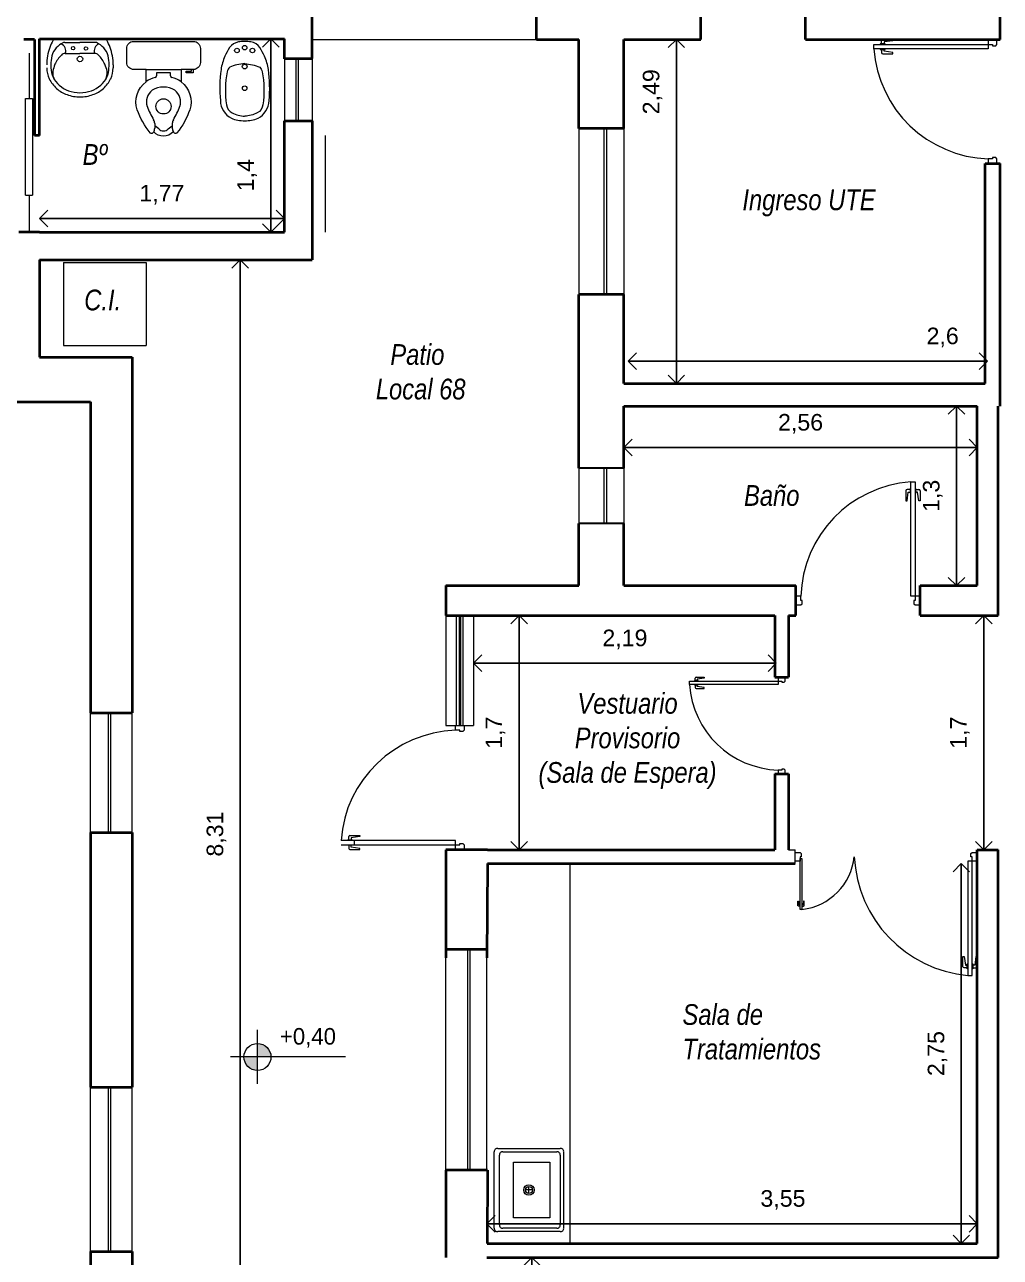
# Model space of a CAD drawing. Header units: millimetres. Extents: x -196 to -130, y 74 to 971.
# Drawn here: x -181.08 to -174.02, y 953.51 to 962.43 of the extents above; entities that cross this region are included whole.
import ezdxf

# ---------------------------------------------------------------- set-up
doc = ezdxf.new("R2010")
doc.units = ezdxf.units.MM
doc.layers.get('Defpoints').update_dxf_attribs({"lineweight": 0})
for name, color, linetype, lineweight in [('0.1', 1, 'Continuous', 30), ('09', 8, 'Continuous', 0), ('Abertura Durlok', 25, 'Continuous', 5), ('Aberturas', 43, 'Continuous', 9), ('Cotas', 47, 'Continuous', 5), ('Muebles', 153, 'Continuous', 9), ('Muro Corte', 1, 'Continuous', 40), ('Muro Durlok', 235, 'Continuous', 20), ('Muro Vista', 3, 'Continuous', 20), ('rotulos', 13, 'Continuous', 5), ('Textos', 2, 'Continuous', 5)]:
    doc.layers.add(name, color=color, linetype=linetype, lineweight=lineweight)
doc.styles.add('FEDE', font='ARIAL.TTF')
doc.dimstyles.new('FEDE', dxfattribs={"dimtxt": 0.12, "dimasz": 0.12, "dimexe": 0.2, "dimexo": 0.2, "dimgap": 0.1, "dimtad": 1, "dimtxsty": 'FEDE', "dimblk": 'OPEN90', "dimcen": 0.12, "dimse1": 1, "dimse2": 1, "dimaunit": 1, "dimazin": 0, "dimtfac": 1, "dimtmove": 0, "dimatfit": 3, "dimldrblk": 'OPEN90', "dimfxl": 0, "dimarcsym": 0})

# ---------------------------------------------------------------- blocks, each defined once
blk = doc.blocks.new('_Open90')
at = {"layer": 'rotulos', "color": 0, "lineweight": -2}
for p, q in [((0, 0), (-1, 0)), ((-0.5, 0.5), (0, 0)), ((0, 0), (-0.5, -0.5))]:
    blk.add_line(p, q, dxfattribs=at)
blk = doc.blocks.new('*D12')
at = {"layer": 'Cotas', "color": 0, "lineweight": -2}
blk.add_line((-176.3641, 962.2061), (-176.3641, 959.9538), dxfattribs=at)
at = {"layer": 'Defpoints', "color": 0}
for p in [(-176.7467, 962.3261), (-176.7467, 959.8338), (-176.3641, 959.8338)]:
    blk.add_point(p, dxfattribs=at)
at = {"layer": 'Cotas', "color": 0, "lineweight": -2, "xscale": 0.12, "yscale": 0.12, "zscale": 0.12}
for p, rotation in [((-176.3641, 962.3261), 90), ((-176.3641, 959.8338), 270)]:
    blk.add_blockref('_Open90', p, dxfattribs=dict(at, rotation=rotation))
at = {"layer": 'Cotas', "color": 0, "insert": (-176.5362, 961.9465), "char_height": 0.12, "attachment_point": 5, "rotation": 90, "style": 'FEDE'}
blk.add_mtext('2,49', dxfattribs=at)
blk = doc.blocks.new('*D13')
at = {"layer": 'Cotas', "color": 0, "lineweight": -2}
blk.add_line((-176.5919, 959.9958), (-174.2312, 959.9958), dxfattribs=at)
at = {"layer": 'Defpoints', "color": 0}
for p in [(-176.7119, 960.4438), (-174.1112, 960.4438), (-174.1112, 959.9958)]:
    blk.add_point(p, dxfattribs=at)
at = {"layer": 'Cotas', "color": 0, "lineweight": -2, "xscale": 0.12, "yscale": 0.12, "zscale": 0.12, "rotation": 180}
blk.add_blockref('_Open90', (-176.7119, 959.9958), dxfattribs=at)
at = {"layer": 'Cotas', "color": 0, "lineweight": -2, "xscale": 0.12, "yscale": 0.12, "zscale": 0.12}
blk.add_blockref('_Open90', (-174.1112, 959.9958), dxfattribs=at)
at = {"layer": 'Cotas', "color": 0, "insert": (-174.4359, 960.1679), "char_height": 0.12, "attachment_point": 5, "style": 'FEDE'}
blk.add_mtext('2,6', dxfattribs=at)
blk = doc.blocks.new('*D15')
at = {"layer": 'Cotas', "color": 0, "lineweight": -2}
blk.add_line((-174.1384, 956.5785), (-174.1384, 958.0342), dxfattribs=at)
at = {"layer": 'Defpoints', "color": 0}
for p in [(-174.1384, 958.1542), (-174.0183, 958.1542), (-174.0183, 956.4585)]:
    blk.add_point(p, dxfattribs=at)
at = {"layer": 'Cotas', "color": 0, "lineweight": -2, "xscale": 0.12, "yscale": 0.12, "zscale": 0.12}
for p, rotation in [((-174.1384, 958.1542), 90), ((-174.1384, 956.4585), 270)]:
    blk.add_blockref('_Open90', p, dxfattribs=dict(at, rotation=rotation))
at = {"layer": 'Cotas', "color": 0, "insert": (-174.3105, 957.3063), "char_height": 0.12, "attachment_point": 5, "rotation": 90, "style": 'FEDE'}
blk.add_mtext('1,7', dxfattribs=at)
blk = doc.blocks.new('*D16')
at = {"layer": 'Cotas', "color": 0, "lineweight": -2}
blk.add_line((-177.7123, 957.8094), (-175.7604, 957.8094), dxfattribs=at)
at = {"layer": 'Defpoints', "color": 0}
for p in [(-177.8323, 958.7139), (-175.6404, 958.1441), (-175.6404, 957.8094)]:
    blk.add_point(p, dxfattribs=at)
at = {"layer": 'Cotas', "color": 0, "lineweight": -2, "xscale": 0.12, "yscale": 0.12, "zscale": 0.12, "rotation": 180}
blk.add_blockref('_Open90', (-177.8323, 957.8094), dxfattribs=at)
at = {"layer": 'Cotas', "color": 0, "lineweight": -2, "xscale": 0.12, "yscale": 0.12, "zscale": 0.12}
blk.add_blockref('_Open90', (-175.6404, 957.8094), dxfattribs=at)
at = {"layer": 'Cotas', "color": 0, "insert": (-176.7363, 957.9815), "char_height": 0.12, "attachment_point": 5, "style": 'FEDE'}
blk.add_mtext('2,19', dxfattribs=at)
blk = doc.blocks.new('*D17')
at = {"layer": 'Cotas', "color": 0, "lineweight": -2}
blk.add_line((-174.3052, 953.7509), (-177.6152, 953.7509), dxfattribs=at)
at = {"layer": 'Defpoints', "color": 0}
for p in [(-177.7352, 955.7943), (-177.7352, 953.7509), (-174.1852, 953.7061)]:
    blk.add_point(p, dxfattribs=at)
at = {"layer": 'Cotas', "color": 0, "lineweight": -2, "xscale": 0.12, "yscale": 0.12, "zscale": 0.12, "rotation": 180}
blk.add_blockref('_Open90', (-177.7352, 953.7509), dxfattribs=at)
at = {"layer": 'Cotas', "color": 0, "lineweight": -2, "xscale": 0.12, "yscale": 0.12, "zscale": 0.12}
blk.add_blockref('_Open90', (-174.1852, 953.7509), dxfattribs=at)
at = {"layer": 'Cotas', "color": 0, "insert": (-175.5923, 953.9231), "char_height": 0.12, "attachment_point": 5, "style": 'FEDE'}
blk.add_mtext('3,55', dxfattribs=at)
blk = doc.blocks.new('*D19')
at = {"layer": 'Cotas', "color": 0, "lineweight": -2}
blk.add_line((-176.23, 962.7909), (-175.5489, 962.7909), dxfattribs=at)
at = {"layer": 'Defpoints', "color": 0}
for p in [(-175.4289, 962.7909), (-176.35, 962.6511), (-175.4289, 961.4382)]:
    blk.add_point(p, dxfattribs=at)
at = {"layer": 'Cotas', "color": 0, "lineweight": -2, "xscale": 0.12, "yscale": 0.12, "zscale": 0.12, "rotation": 180}
blk.add_blockref('_Open90', (-176.35, 962.7909), dxfattribs=at)
at = {"layer": 'Cotas', "color": 0, "lineweight": -2, "xscale": 0.12, "yscale": 0.12, "zscale": 0.12}
blk.add_blockref('_Open90', (-175.4289, 962.7909), dxfattribs=at)
at = {"layer": 'Cotas', "color": 0, "insert": (-175.8895, 962.963), "char_height": 0.12, "attachment_point": 5, "style": 'FEDE'}
blk.add_mtext('0,92', dxfattribs=at)
blk = doc.blocks.new('*D20')
at = {"layer": 'Cotas', "color": 0, "lineweight": -2}
blk.add_line((-177.4094, 952.1277), (-177.4094, 953.3877), dxfattribs=at)
at = {"layer": 'Defpoints', "color": 0}
for p in [(-177.4094, 953.5077), (-177.4094, 953.5077), (-177.4094, 952.0077)]:
    blk.add_point(p, dxfattribs=at)
at = {"layer": 'Cotas', "color": 0, "lineweight": -2, "xscale": 0.12, "yscale": 0.12, "zscale": 0.12}
for p, rotation in [((-177.4094, 953.5077), 90), ((-177.4094, 952.0077), 270)]:
    blk.add_blockref('_Open90', p, dxfattribs=dict(at, rotation=rotation))
at = {"layer": 'Cotas', "color": 0, "insert": (-177.5815, 952.7577), "char_height": 0.12, "attachment_point": 5, "rotation": 90, "style": 'FEDE'}
blk.add_mtext('1,5', dxfattribs=at)
blk = doc.blocks.new('*D21')
at = {"layer": 'Cotas', "color": 0, "lineweight": -2}
blk.add_line((-174.301, 953.7277), (-174.301, 956.2385), dxfattribs=at)
at = {"layer": 'Defpoints', "color": 0}
for p in [(-174.301, 956.3585), (-174.141, 956.3585), (-174.1872, 953.6077)]:
    blk.add_point(p, dxfattribs=at)
at = {"layer": 'Cotas', "color": 0, "lineweight": -2, "xscale": 0.12, "yscale": 0.12, "zscale": 0.12}
for p, rotation in [((-174.301, 956.3585), 90), ((-174.301, 953.6077), 270)]:
    blk.add_blockref('_Open90', p, dxfattribs=dict(at, rotation=rotation))
at = {"layer": 'Cotas', "color": 0, "insert": (-174.4731, 954.9831), "char_height": 0.12, "attachment_point": 5, "rotation": 90, "style": 'FEDE'}
blk.add_mtext('2,75', dxfattribs=at)
blk = doc.blocks.new('*D47')
at = {"layer": 'Cotas', "color": 0, "lineweight": -2}
blk.add_line((-179.6373, 74.373), (-180.1852, 74.373), dxfattribs=at)
at = {"layer": 'Defpoints', "color": 0}
for p in [(-179.5173, 954.2029), (-180.3052, 74.373), (-180.3052, 74.373)]:
    blk.add_point(p, dxfattribs=at)
at = {"layer": 'Cotas', "color": 0, "lineweight": -2, "xscale": 0.12, "yscale": 0.12, "zscale": 0.12, "rotation": 180}
blk.add_blockref('_Open90', (-180.3052, 74.373), dxfattribs=at)
at = {"layer": 'Cotas', "color": 0, "lineweight": -2, "xscale": 0.12, "yscale": 0.12, "zscale": 0.12}
blk.add_blockref('_Open90', (-179.5173, 74.373), dxfattribs=at)
at = {"layer": 'Cotas', "color": 0, "insert": (-179.9112, 74.5451), "char_height": 0.12, "attachment_point": 5, "style": 'FEDE'}
blk.add_mtext('0,79', dxfattribs=at)
blk = doc.blocks.new('*D48')
at = {"layer": 'Cotas', "color": 0, "lineweight": -2}
blk.add_line((-179.5217, 960.6093), (-179.5217, 952.5352), dxfattribs=at)
at = {"layer": 'Defpoints', "color": 0}
for p in [(-179.5217, 960.7293), (-179.5217, 952.4152), (-179.5217, 952.4152)]:
    blk.add_point(p, dxfattribs=at)
at = {"layer": 'Cotas', "color": 0, "lineweight": -2, "xscale": 0.12, "yscale": 0.12, "zscale": 0.12}
for p, rotation in [((-179.5217, 960.7293), 90), ((-179.5217, 952.4152), 270)]:
    blk.add_blockref('_Open90', p, dxfattribs=dict(at, rotation=rotation))
at = {"layer": 'Cotas', "color": 0, "insert": (-179.6938, 956.5722), "char_height": 0.12, "attachment_point": 5, "rotation": 90, "style": 'FEDE'}
blk.add_mtext('8,31', dxfattribs=at)
blk = doc.blocks.new('*D32')
at = {"layer": 'Cotas', "color": 0, "lineweight": -2}
blk.add_line((-180.8557, 961.0291), (-179.3218, 961.0291), dxfattribs=at)
at = {"layer": 'Defpoints', "color": 0}
for p in [(-179.2018, 961.0291), (-180.9757, 960.8893), (-179.2018, 959.6764)]:
    blk.add_point(p, dxfattribs=at)
at = {"layer": 'Cotas', "color": 0, "lineweight": -2, "xscale": 0.12, "yscale": 0.12, "zscale": 0.12, "rotation": 180}
blk.add_blockref('_Open90', (-180.9757, 961.0291), dxfattribs=at)
at = {"layer": 'Cotas', "color": 0, "lineweight": -2, "xscale": 0.12, "yscale": 0.12, "zscale": 0.12}
blk.add_blockref('_Open90', (-179.2018, 961.0291), dxfattribs=at)
at = {"layer": 'Cotas', "color": 0, "insert": (-180.0888, 961.2012), "char_height": 0.12, "attachment_point": 5, "style": 'FEDE'}
blk.add_mtext('1,77', dxfattribs=at)
blk = doc.blocks.new('*D50')
at = {"layer": 'Cotas', "color": 0, "lineweight": -2}
blk.add_line((-179.2994, 962.2093), (-179.2994, 961.0493), dxfattribs=at)
at = {"layer": 'Defpoints', "color": 0}
for p in [(-179.2018, 962.3293), (-179.2994, 960.9293), (-179.2018, 960.9293)]:
    blk.add_point(p, dxfattribs=at)
at = {"layer": 'Cotas', "color": 0, "lineweight": -2, "xscale": 0.12, "yscale": 0.12, "zscale": 0.12}
for p, rotation in [((-179.2994, 962.3293), 90), ((-179.2994, 960.9293), 270)]:
    blk.add_blockref('_Open90', p, dxfattribs=dict(at, rotation=rotation))
at = {"layer": 'Cotas', "color": 0, "insert": (-179.4715, 961.3423), "char_height": 0.12, "attachment_point": 5, "rotation": 90, "style": 'FEDE'}
blk.add_mtext('1,4', dxfattribs=at)
blk = doc.blocks.new('*D52')
at = {"layer": 'Cotas', "color": 0, "lineweight": -2}
blk.add_line((-174.3356, 958.4909), (-174.3356, 959.5512), dxfattribs=at)
at = {"layer": 'Defpoints', "color": 0}
for p in [(-174.3356, 959.6712), (-174.3356, 959.6712), (-174.3356, 958.3709)]:
    blk.add_point(p, dxfattribs=at)
at = {"layer": 'Cotas', "color": 0, "lineweight": -2, "xscale": 0.12, "yscale": 0.12, "zscale": 0.12}
for p, rotation in [((-174.3356, 959.6712), 90), ((-174.3356, 958.3709), 270)]:
    blk.add_blockref('_Open90', p, dxfattribs=dict(at, rotation=rotation))
at = {"layer": 'Cotas', "color": 0, "insert": (-174.5077, 959.0211), "char_height": 0.12, "attachment_point": 5, "rotation": 90, "style": 'FEDE'}
blk.add_mtext('1,3', dxfattribs=at)
blk = doc.blocks.new('*D53')
at = {"layer": 'Cotas', "color": 0, "lineweight": -2}
blk.add_line((-176.6242, 959.3705), (-174.3052, 959.3705), dxfattribs=at)
at = {"layer": 'Defpoints', "color": 0}
for p in [(-176.7442, 959.3705), (-174.1852, 959.3705), (-174.1852, 959.3705)]:
    blk.add_point(p, dxfattribs=at)
at = {"layer": 'Cotas', "color": 0, "lineweight": -2, "xscale": 0.12, "yscale": 0.12, "zscale": 0.12, "rotation": 180}
blk.add_blockref('_Open90', (-176.7442, 959.3705), dxfattribs=at)
at = {"layer": 'Cotas', "color": 0, "lineweight": -2, "xscale": 0.12, "yscale": 0.12, "zscale": 0.12}
blk.add_blockref('_Open90', (-174.1852, 959.3705), dxfattribs=at)
at = {"layer": 'Cotas', "color": 0, "insert": (-175.4647, 959.5426), "char_height": 0.12, "attachment_point": 5, "style": 'FEDE'}
blk.add_mtext('2,56', dxfattribs=at)
blk = doc.blocks.new('*D54')
at = {"layer": 'Cotas', "color": 0, "lineweight": -2}
blk.add_line((-177.5023, 956.5785), (-177.5023, 958.0342), dxfattribs=at)
at = {"layer": 'Defpoints', "color": 0}
for p in [(-177.5023, 958.1542), (-177.5023, 958.1542), (-177.5023, 956.4585)]:
    blk.add_point(p, dxfattribs=at)
at = {"layer": 'Cotas', "color": 0, "lineweight": -2, "xscale": 0.12, "yscale": 0.12, "zscale": 0.12}
for p, rotation in [((-177.5023, 958.1542), 90), ((-177.5023, 956.4585), 270)]:
    blk.add_blockref('_Open90', p, dxfattribs=dict(at, rotation=rotation))
at = {"layer": 'Cotas', "color": 0, "insert": (-177.6745, 957.3063), "char_height": 0.12, "attachment_point": 5, "rotation": 90, "style": 'FEDE'}
blk.add_mtext('1,7', dxfattribs=at)

msp = doc.modelspace()

# ---------------------------------------------------------------- hatches: boundary and pattern name
at = {"layer": 'Cotas'}
h = msp.add_hatch(color=256, dxfattribs=at)
h.paths.add_polyline_path([(-179.299, 954.9587, 0.414214), (-179.3969, 955.0566), (-179.3969, 954.9587)])
h.paths.add_polyline_path([(-179.4947, 954.9587, 0.414214), (-179.3969, 954.8609), (-179.3969, 954.9587)])

# ---------------------------------------------------------------- linework, layer by layer
at = {"layer": '0.1'}
for p, q in [((-176.7442, 959.2211), (-177.0693, 959.2211)), ((-176.7442, 958.8211), (-177.0693, 958.8211))]:
    msp.add_line(p, q, dxfattribs=at)
at = {"layer": '09'}
msp.add_line((-178.904, 960.9293), (-178.904, 961.6295), dxfattribs=at)
at = {"layer": 'Abertura Durlok'}
for p, q in [((-176.27, 957.6552), (-176.27, 957.6797)), ((-176.27, 957.6797), (-175.626, 957.6797)), ((-175.626, 957.6552), (-176.27, 957.6552)), ((-176.2058, 957.6832), (-176.2338, 957.6832)), ((-176.2338, 957.6832), (-176.2338, 957.6797)), ((-176.2338, 957.6552), (-176.2338, 957.6517)), ((-176.2338, 957.6517), (-176.2058, 957.6517)), ((-176.2268, 957.6832), (-176.2268, 957.7007)), ((-176.2268, 957.6517), (-176.2268, 957.6342)), ((-176.2198, 957.7077), (-176.1638, 957.7077)), ((-176.2198, 957.6272), (-176.1638, 957.6272)), ((-176.1638, 957.7007), (-176.2128, 957.6937)), ((-176.2128, 957.6937), (-176.2128, 957.6832)), ((-176.2128, 957.6412), (-176.2128, 957.6517)), ((-176.1638, 957.6342), (-176.2128, 957.6412)), ((-176.2058, 957.6797), (-176.2058, 957.6832)), ((-176.2058, 957.6517), (-176.2058, 957.6552)), ((-176.1638, 957.7077), (-176.1638, 957.7007)), ((-176.1638, 957.6272), (-176.1638, 957.6342)), ((-175.626, 957.7085), (-175.626, 957.6797)), ((-175.577, 957.7085), (-175.626, 957.7085)), ((-175.626, 957.6797), (-175.626, 957.6552)), ((-175.626, 957.6797), (-175.6015, 957.6797)), ((-175.6015, 957.6797), (-175.6015, 957.6727)), ((-175.6015, 957.6727), (-175.584, 957.6727)), ((-175.584, 957.6727), (-175.577, 957.6797)), ((-175.577, 957.6797), (-175.577, 957.7085)), ((-175.6015, 957.0357), (-175.626, 957.0357)), ((-175.626, 957.0357), (-175.626, 957.0085)), ((-175.626, 957.0085), (-175.577, 957.0085)), ((-175.584, 957.0427), (-175.6015, 957.0427)), ((-175.6015, 957.0427), (-175.6015, 957.0357)), ((-175.577, 957.0357), (-175.584, 957.0427)), ((-175.577, 957.0085), (-175.577, 957.0357))]:
    msp.add_line(p, q, dxfattribs=at)
for centre, radius, start, end in [((-175.6047, 957.7024), 0.667, 184.05085, 268.1688), ((-176.2198, 957.7007), 0.007, 90, 180), ((-176.2198, 957.6342), 0.007, 180, 270)]:
    msp.add_arc(centre, radius, start, end, dxfattribs=at)
at = {"layer": 'Aberturas'}
for p, q in [((-174.9339, 962.2576), (-174.9339, 962.2891)), ((-174.9339, 962.2891), (-174.1059, 962.2891)), ((-174.8513, 962.2936), (-174.8873, 962.2936)), ((-174.8873, 962.2936), (-174.8873, 962.2891)), ((-174.8783, 962.2936), (-174.8783, 962.3161)), ((-174.8693, 962.3251), (-174.7973, 962.3251)), ((-174.7973, 962.3161), (-174.8603, 962.3071)), ((-174.8603, 962.3071), (-174.8603, 962.2936)), ((-174.8513, 962.2891), (-174.8513, 962.2936)), ((-174.7973, 962.3251), (-174.7973, 962.3161)), ((-174.1059, 962.3261), (-174.1059, 962.2891)), ((-174.0429, 962.3261), (-174.1059, 962.3261)), ((-174.1059, 962.2891), (-174.1059, 962.2576)), ((-174.1059, 962.2891), (-174.0744, 962.2891)), ((-174.0744, 962.2891), (-174.0744, 962.2801)), ((-174.0744, 962.2801), (-174.0519, 962.2801)), ((-174.0519, 962.2801), (-174.0429, 962.2891)), ((-174.0429, 962.2891), (-174.0429, 962.3261)), ((-181.0507, 962.2261), (-181.0507, 961.8972)), ((-179.1194, 962.1867), (-179.1194, 961.7367)), ((-179.1018, 962.1867), (-179.1018, 961.7367)), ((-174.1059, 962.2576), (-174.9339, 962.2576)), ((-174.8873, 962.2576), (-174.8873, 962.2531)), ((-174.8873, 962.2531), (-174.8513, 962.2531)), ((-174.8783, 962.2531), (-174.8783, 962.2306)), ((-174.8693, 962.2216), (-174.7973, 962.2216)), ((-174.8603, 962.2396), (-174.8603, 962.2531)), ((-174.7973, 962.2306), (-174.8603, 962.2396)), ((-174.8513, 962.2531), (-174.8513, 962.2576)), ((-174.7973, 962.2216), (-174.7973, 962.2306)), ((-181.0757, 961.8972), (-181.0257, 961.8972)), ((-181.0757, 961.1972), (-181.0757, 961.8972)), ((-181.0257, 961.8972), (-181.0257, 961.1972)), ((-176.8884, 961.6799), (-176.8884, 960.4799)), ((-176.8708, 961.6799), (-176.8708, 960.4799)), ((-174.0519, 961.4701), (-174.0744, 961.4701)), ((-174.0744, 961.4701), (-174.0744, 961.4611)), ((-174.0429, 961.4611), (-174.0519, 961.4701)), ((-174.0744, 961.4611), (-174.1059, 961.4611)), ((-174.1059, 961.4611), (-174.1059, 961.4261)), ((-174.1059, 961.4261), (-174.0429, 961.4261)), ((-174.0429, 961.4261), (-174.0429, 961.4611)), ((-181.0757, 961.1972), (-181.0257, 961.1972)), ((-181.0507, 961.1972), (-181.0507, 960.9293)), ((-176.8884, 959.2211), (-176.8884, 958.8211)), ((-176.8708, 959.2211), (-176.8708, 958.8211)), ((-174.7025, 959.0574), (-174.7025, 958.9854)), ((-174.671, 959.0664), (-174.6935, 959.0664)), ((-174.6665, 959.0754), (-174.671, 959.0754)), ((-174.671, 959.0754), (-174.671, 959.0394)), ((-174.6665, 959.122), (-174.635, 959.122)), ((-174.6665, 958.294), (-174.6665, 959.122)), ((-174.635, 959.122), (-174.635, 958.294)), ((-174.6305, 959.0754), (-174.635, 959.0754)), ((-174.6305, 959.0394), (-174.6305, 959.0754)), ((-174.6305, 959.0664), (-174.608, 959.0664)), ((-174.599, 959.0574), (-174.599, 958.9854)), ((-174.7025, 958.9854), (-174.6935, 958.9854)), ((-174.6935, 958.9854), (-174.6845, 959.0484)), ((-174.6845, 959.0484), (-174.671, 959.0484)), ((-174.671, 959.0394), (-174.6665, 959.0394)), ((-174.635, 959.0394), (-174.6305, 959.0394)), ((-174.617, 959.0484), (-174.6305, 959.0484)), ((-174.608, 958.9854), (-174.617, 959.0484)), ((-174.599, 958.9854), (-174.608, 958.9854)), ((-175.463, 958.294), (-175.498, 958.294)), ((-175.498, 958.294), (-175.498, 958.231)), ((-175.463, 958.2625), (-175.463, 958.294)), ((-175.454, 958.2625), (-175.463, 958.2625)), ((-175.454, 958.24), (-175.454, 958.2625)), ((-174.635, 958.294), (-174.6665, 958.294)), ((-174.635, 958.2625), (-174.644, 958.2625)), ((-174.644, 958.2625), (-174.644, 958.24)), ((-174.598, 958.294), (-174.635, 958.294)), ((-174.635, 958.294), (-174.635, 958.2625)), ((-174.598, 958.231), (-174.598, 958.294)), ((-175.498, 958.231), (-175.463, 958.231)), ((-175.463, 958.231), (-175.454, 958.24)), ((-174.644, 958.24), (-174.635, 958.231)), ((-174.635, 958.231), (-174.598, 958.231)), ((-177.9594, 958.1542), (-177.9594, 957.3585)), ((-177.9377, 958.1542), (-177.9377, 957.3585)), ((-177.9277, 958.1542), (-177.9277, 957.3585)), ((-177.9094, 958.1542), (-177.9094, 957.3585)), ((-180.4785, 957.4498), (-180.4785, 956.583)), ((-180.4609, 957.4498), (-180.4609, 956.583)), ((-177.9638, 957.3234), (-177.9638, 957.3585)), ((-177.9008, 957.3585), (-177.9008, 957.3234)), ((-177.9323, 957.3234), (-177.9638, 957.3234)), ((-177.9323, 957.3144), (-177.9323, 957.3234)), ((-177.9098, 957.3144), (-177.9323, 957.3144)), ((-177.9008, 957.3234), (-177.9098, 957.3144)), ((-178.7272, 956.5629), (-178.6552, 956.5629)), ((-178.6552, 956.5629), (-178.6552, 956.5539)), ((-177.9638, 956.5269), (-178.7918, 956.5269)), ((-178.7918, 956.4954), (-177.9638, 956.4954)), ((-178.7452, 956.5269), (-178.7452, 956.5314)), ((-178.7452, 956.5314), (-178.7092, 956.5314)), ((-178.7452, 956.4909), (-178.7452, 956.4954)), ((-178.7092, 956.4909), (-178.7452, 956.4909)), ((-178.7362, 956.5314), (-178.7362, 956.5539)), ((-178.7362, 956.4909), (-178.7362, 956.4684)), ((-178.6552, 956.5539), (-178.7182, 956.5449)), ((-178.7182, 956.5449), (-178.7182, 956.5314)), ((-178.7182, 956.4774), (-178.7182, 956.4909)), ((-178.6552, 956.4684), (-178.7182, 956.4774)), ((-178.7092, 956.5314), (-178.7092, 956.5269)), ((-178.7092, 956.4954), (-178.7092, 956.4909)), ((-178.6956, 956.5269), (-178.6956, 956.4954)), ((-178.6552, 956.4594), (-178.6552, 956.4684)), ((-177.9638, 956.4954), (-177.9638, 956.5269)), ((-177.9638, 956.4585), (-177.9638, 956.4954)), ((-177.9638, 956.4954), (-177.9323, 956.4954)), ((-177.9323, 956.4954), (-177.9323, 956.5044)), ((-177.9323, 956.5044), (-177.9098, 956.5044)), ((-177.9098, 956.5044), (-177.9008, 956.4954)), ((-177.9008, 956.4954), (-177.9008, 956.4585)), ((-178.7272, 956.4594), (-178.6552, 956.4594)), ((-177.9008, 956.4585), (-177.9638, 956.4585)), ((-177.8762, 955.7377), (-177.8762, 954.1377)), ((-177.8587, 955.7377), (-177.8587, 954.1377)), ((-180.4785, 954.7408), (-180.4785, 953.5489)), ((-180.4609, 954.7408), (-180.4609, 953.5489))]:
    msp.add_line(p, q, dxfattribs=at)
for points in [[(-175.5038, 956.44), (-175.4687, 956.44), (-175.4597, 956.431), (-175.4597, 956.4085), (-175.4687, 956.4085), (-175.4687, 956.377), (-175.5038, 956.377)], [(-175.4547, 956.0265), (-175.4687, 956.0265), (-175.4687, 956.3945), (-175.4547, 956.3945)], [(-174.2536, 955.549), (-174.2221, 955.549), (-174.2221, 956.377), (-174.2536, 956.377)], [(-174.1852, 956.377), (-174.2221, 956.377), (-174.2221, 956.4085), (-174.2311, 956.4085), (-174.2311, 956.431), (-174.2221, 956.44), (-174.1852, 956.44)]]:
    msp.add_lwpolyline(points, close=True, dxfattribs=at)
for points in [[(-175.4707, 956.0512), (-175.4807, 956.0512, -0.414214), (-175.4847, 956.0552), (-175.4847, 956.0872), (-175.4807, 956.0872), (-175.4767, 956.0592), (-175.4707, 956.0592)], [(-175.4527, 956.0512), (-175.4427, 956.0512, 0.414214), (-175.4387, 956.0552), (-175.4387, 956.0872), (-175.4427, 956.0872), (-175.4467, 956.0592), (-175.4527, 956.0592)], [(-174.2581, 955.6046), (-174.2806, 955.6046, -0.414214), (-174.2896, 955.6136), (-174.2896, 955.6856), (-174.2806, 955.6856), (-174.2716, 955.6226), (-174.2581, 955.6226)], [(-174.2176, 955.6046), (-174.1951, 955.6046, 0.414214), (-174.1861, 955.6136), (-174.1861, 955.6856), (-174.1951, 955.6856), (-174.2041, 955.6226), (-174.2176, 955.6226)]]:
    msp.add_lwpolyline(points, format="xyb", dxfattribs=at)
for points in [[(-175.4687, 956.0632), (-175.4707, 956.0632), (-175.4707, 956.0472), (-175.4687, 956.0472)], [(-175.4547, 956.0472), (-175.4527, 956.0472), (-175.4527, 956.0632), (-175.4547, 956.0632)], [(-174.2536, 955.5956), (-174.2581, 955.5956), (-174.2581, 955.6316), (-174.2536, 955.6316)], [(-174.2221, 955.6316), (-174.2176, 955.6316), (-174.2176, 955.5956), (-174.2221, 955.5956)]]:
    msp.add_lwpolyline(points, dxfattribs=at)
for centre, radius, start, end in [((-174.8693, 962.3161), 0.009, 90, 180), ((-174.0785, 962.3182), 0.8575, 184.05085, 268.1688), ((-174.8693, 962.2306), 0.009, 180, 270), ((-174.6059, 958.2666), 0.8575, 94.05085, 178.1688), ((-174.6935, 959.0574), 0.009, 90, 180), ((-174.608, 959.0574), 0.009, 0, 90), ((-177.9364, 956.4663), 0.8575, 91.8312, 175.94915), ((-178.7272, 956.5539), 0.009, 90, 180), ((-178.7272, 956.4684), 0.009, 180, 270), ((-175.5039, 956.4541), 0.4304, 276.55866, 353.91644), ((-174.1713, 956.4509), 0.9056, 182.68249, 264.7849)]:
    msp.add_arc(centre, radius, start, end, dxfattribs=at)
at = {"layer": 'Cotas'}
for p, q in [((-179.3969, 954.7631), (-179.3969, 955.1544)), ((-178.7594, 954.9587), (-179.5925, 954.9587))]:
    msp.add_line(p, q, dxfattribs=at)
msp.add_circle((-179.3969, 954.9587), 0.0978, dxfattribs=at)
at = {"layer": 'Muebles'}
for p, q in [((-180.5046, 962.3293), (-180.8595, 962.3293)), ((-180.7918, 962.3043), (-180.6821, 962.3043)), ((-180.5723, 962.3043), (-180.6821, 962.3043)), ((-180.5046, 962.3293), (-180.5046, 962.3293)), ((-180.7881, 962.2243), (-180.6821, 962.2243)), ((-180.576, 962.2243), (-180.6821, 962.2243)), ((-180.2039, 962.1079), (-179.9502, 962.1079)), ((-180.0264, 962.0825), (-180.128, 962.0825)), ((-180.128, 962.0825), (-180.128, 962.0631)), ((-180.0264, 962.0631), (-180.0264, 962.0825)), ((-180.1407, 961.716), (-180.1407, 961.683)), ((-180.1109, 961.6779), (-180.1407, 961.7)), ((-180.0435, 961.6779), (-180.0137, 961.7)), ((-180.0137, 961.716), (-180.0137, 961.684)), ((-180.8018, 960.7093), (-180.2018, 960.7093)), ((-180.8018, 960.7093), (-180.8018, 960.1093)), ((-180.2018, 960.7093), (-180.2018, 960.1093)), ((-180.8018, 960.1093), (-180.2018, 960.1093)), ((-177.135, 956.3585), (-177.135, 953.6077))]:
    msp.add_line(p, q, dxfattribs=at)
at = {"layer": 'Muebles', "linetype": 'ByBlock'}
for p, q in [((-177.6823, 953.7192), (-177.6823, 954.2716)), ((-177.6572, 954.2967), (-177.2052, 954.2967)), ((-177.6446, 953.7443), (-177.6446, 954.2465)), ((-177.6195, 954.2716), (-177.2303, 954.2716)), ((-177.2052, 954.2465), (-177.2052, 953.7443)), ((-177.1801, 954.2716), (-177.1801, 953.7192)), ((-177.5442, 953.7945), (-177.5442, 954.1963)), ((-177.5442, 954.1963), (-177.2805, 954.1963)), ((-177.2805, 954.1963), (-177.2805, 953.7945)), ((-177.4061, 953.9954), (-177.4563, 953.9954)), ((-177.4312, 953.9703), (-177.4312, 954.0205)), ((-177.2805, 953.7945), (-177.5442, 953.7945)), ((-177.2303, 953.7192), (-177.6195, 953.7192)), ((-177.2052, 953.6941), (-177.6572, 953.6941))]:
    msp.add_line(p, q, dxfattribs=at)
at = {"layer": 'Muebles'}
for points in [[(-180.3439, 962.2603, -0.414214), (-180.2931, 962.3111), (-179.8613, 962.3111, -0.414214), (-179.8105, 962.2603), (-179.8105, 962.1587, -0.414214), (-179.8613, 962.1079), (-179.9502, 962.1079), (-179.9502, 962.019, -0.320465), (-179.8867, 961.8158, -0.084082), (-179.9796, 961.6487, -0.442604), (-179.9983, 961.6476, -0.057779), (-180.0057, 961.6566, -0.435895), (-180.1484, 961.6562, -0.057779), (-180.1558, 961.6472, -0.442604), (-180.1745, 961.6483, -0.084082), (-180.2674, 961.8154, -0.320465), (-180.2039, 962.0186), (-180.2039, 962.1079), (-180.2928, 962.1079, -0.414214), (-180.3436, 962.1587), (-180.3436, 962.2599)], [(-179.3927, 961.7544, 0.262722), (-179.3131, 961.8823, 0.061431), (-179.3181, 962.1076, 0.073837), (-179.3461, 962.2034, 0.02136), (-179.3798, 962.2662, 0.217458), (-179.4438, 962.307, 0.067695), (-179.4894, 962.3111, 0.067639), (-179.5349, 962.307, 0.190009), (-179.5989, 962.2662, 0.02136), (-179.6327, 962.2034, 0.069685), (-179.6606, 962.1076, 0.061431), (-179.6656, 961.8823, 0.262722), (-179.586, 961.7544, 0.09682), (-179.4892, 961.7367, 0.096471), (-179.3927, 961.7544)]]:
    msp.add_lwpolyline(points, format="xyb", close=True, dxfattribs=at)
msp.add_lwpolyline([(-179.8613, 962.1079), (-179.8613, 962.0825), (-179.9121, 962.0825), (-179.9121, 962.0952), (-179.874, 962.0952), (-179.874, 962.1079)], dxfattribs=at)
for points in [[(-179.6161, 962.0916, 0.084724), (-179.6212, 961.8522, 0.252864), (-179.58, 961.7931, 0.103412), (-179.4898, 961.7695, 0.103412)], [(-179.4898, 962.1507, 0.087783), (-179.5981, 962.1238, 0.148188), (-179.6161, 962.0916, 0.09678)], [(-179.4889, 962.1507, -0.087783), (-179.3807, 962.1238, -0.148188), (-179.3627, 962.0916, -0.09678)], [(-179.3627, 962.0916, -0.084724), (-179.3575, 961.8522, -0.252864), (-179.3987, 961.7931, -0.103412), (-179.4889, 961.7695, -0.103412)]]:
    msp.add_lwpolyline(points, format="xyb", dxfattribs=at)
for centre, radius in [((-180.7319, 962.2626), 0.0125), ((-180.6386, 962.2595), 0.0125), ((-179.4894, 962.266), 0.0166), ((-180.6821, 962.184), 0.02), ((-179.5454, 962.2451), 0.0166), ((-179.4334, 962.2451), 0.0166), ((-179.4894, 962.1286), 0.0171), ((-179.4894, 961.9718), 0.0166), ((-180.0772, 961.8407), 0.055)]:
    msp.add_circle(centre, radius, dxfattribs=at)
at = {"layer": 'Muebles', "linetype": 'ByBlock'}
for radius in [0.0377, 0.0251]:
    msp.add_circle((-177.4312, 953.9954), radius, dxfattribs=at)
at = {"layer": 'Muebles'}
for centre, radius, start, end in [((-180.549, 962.1409), 0.3737, 160.07762, 180), ((-180.5801, 962.1521), 0.3406, 150.64108, 160.07762), ((-180.7417, 962.1642), 0.1507, 113.65969, 163.64961), ((-180.8595, 962.3093), 0.02, 89.99986, 150.64108), ((-180.8391, 962.2428), 0.0542, 340.1112, 68.72269), ((-180.7922, 962.2793), 0.025, 89.71161, 113.65967), ((-180.7918, 962.2143), 0.09, 89.99996, 90.49075), ((-180.525, 962.2428), 0.0542, 111.27731, 199.8888), ((-180.5723, 962.2143), 0.09, 89.50925, 90.00004), ((-180.5719, 962.2793), 0.025, 66.34033, 90.28839), ((-180.6224, 962.1642), 0.1507, 16.35039, 66.34031), ((-180.5046, 962.3093), 0.02, 29.35892, 90.00014), ((-180.784, 962.1521), 0.3406, 19.92238, 29.35892), ((-180.8151, 962.1409), 0.3737, 0, 19.92238), ((-180.549, 962.1409), 0.3437, 168.97037, 180), ((-180.6586, 962.054), 0.2238, 134.81574, 155.87865), ((-180.7881, 962.1843), 0.04, 90, 134.81574), ((-180.576, 962.1843), 0.04, 45.18426, 90), ((-180.7055, 962.054), 0.2238, 24.12135, 45.18426), ((-180.8151, 962.1409), 0.3437, 0, 11.02963), ((-180.7376, 962.1193), 0.1845, 180, 205.33226), ((-180.549, 962.1409), 0.3437, 180, 183.45293), ((-180.7376, 962.1193), 0.1545, 179.68647, 205.33226), ((-180.7893, 962.08), 0.09, 170.71224, 213.50158), ((-180.6752, 962.0614), 0.2056, 155.87865, 170.71224), ((-180.6889, 962.0614), 0.2056, 9.28776, 24.12135), ((-180.5748, 962.08), 0.09, 326.49842, 9.28776), ((-180.6265, 962.1193), 0.1545, 334.66774, 0.31353), ((-180.8151, 962.1409), 0.3437, 356.54707, 360), ((-180.6265, 962.1193), 0.1845, 334.66774, 0), ((-180.0684, 962.1193), 0.3737, 176.69477, 180), ((-180.7107, 962.132), 0.2142, 205.33226, 228.81407), ((-180.549, 962.1409), 0.3437, 189.5826, 189.73028), ((-180.7107, 962.132), 0.1842, 205.33226, 228.81407), ((-180.6534, 962.132), 0.1842, 311.18593, 334.66774), ((-180.6534, 962.132), 0.2142, 311.18593, 334.66774), ((-180.8151, 962.1409), 0.3437, 350.26972, 350.4174), ((-180.0937, 961.873), 0.1831, 103.88337, 127.10827), ((-180.1407, 962.0631), 0.0127, 283.88336, 0), ((-180.0137, 962.0631), 0.0127, 180, 256.11664), ((-180.0607, 961.873), 0.1831, 52.89173, 76.11663), ((-180.6933, 962.1519), 0.2406, 228.81407, 250.07762), ((-180.6933, 962.1519), 0.2106, 228.81407, 250.07762), ((-180.6821, 962.183), 0.2737, 250.07762, 270), ((-180.6821, 962.183), 0.2437, 250.07762, 270), ((-180.6821, 962.183), 0.2437, 270, 289.92238), ((-180.6821, 962.183), 0.2737, 270, 289.92238), ((-180.6708, 962.1519), 0.2106, 289.92238, 311.18593), ((-180.6708, 962.1519), 0.2406, 289.92238, 311.18593), ((-180.0937, 961.873), 0.1069, 127.1083, 198.18365), ((-180.0772, 961.8255), 0.1554, 57.79727, 122.20273), ((-180.0607, 961.873), 0.1069, 341.81635, 52.8917), ((-179.728, 962.0063), 0.4962, 199.44003, 212.06249), ((-180.4265, 962.0063), 0.4962, 327.93751, 340.55997), ((-180.1915, 961.716), 0.0508, 0, 32.06249), ((-179.9629, 961.716), 0.0508, 147.93751, 180), ((-180.1915, 961.683), 0.0508, 328.144, 0), ((-180.0772, 961.71), 0.0466, 223.60282, 316.39718), ((-179.9629, 961.684), 0.0508, 180, 212.61026)]:
    msp.add_arc(centre, radius, start, end, dxfattribs=at)
at = {"layer": 'Muebles', "linetype": 'ByBlock'}
for centre, start, end in [((-177.6603, 954.2747), 81.8699, 188.1301), ((-177.6226, 954.2496), 81.8699, 188.1301), ((-177.2272, 954.2496), 351.8699, 98.1301), ((-177.202, 954.2747), 351.8699, 98.1301), ((-177.6603, 953.7161), 171.8699, 278.1301), ((-177.6226, 953.7412), 171.8699, 278.1301), ((-177.2272, 953.7412), 261.8699, 8.1301), ((-177.202, 953.7161), 261.8699, 8.1301)]:
    msp.add_arc(centre, 0.0222, start, end, dxfattribs=at)
at = {"layer": 'Muro Corte'}
for p, q in [((-174.0202, 962.3261), (-174.0202, 965.3188)), ((-175.4289, 962.3261), (-175.4289, 963.5224)), ((-179.0018, 962.3261), (-179.0018, 962.6511)), ((-177.3764, 962.3261), (-177.3764, 962.6511)), ((-176.1874, 962.3261), (-176.1874, 962.6511)), ((-181.0122, 962.3261), (-181.0893, 962.3261)), ((-181.0122, 962.3261), (-181.0122, 961.6293)), ((-180.9757, 962.3293), (-179.2018, 962.3293)), ((-180.9757, 961.6295), (-180.9757, 962.3293)), ((-179.2018, 962.184), (-179.2018, 962.3293)), ((-179.0018, 962.1867), (-179.0018, 962.3261)), ((-177.3764, 962.3261), (-177.0693, 962.3261)), ((-177.0693, 961.6799), (-177.0693, 962.3261)), ((-176.7442, 962.3261), (-176.1874, 962.3261)), ((-176.7442, 961.6799), (-176.7442, 962.3261)), ((-175.4289, 962.3261), (-174.0202, 962.3261)), ((-179.2018, 962.1867), (-179.0018, 962.1867)), ((-179.2018, 961.7367), (-179.0018, 961.7367)), ((-179.2018, 960.9293), (-179.2018, 961.7367)), ((-179.0018, 961.7367), (-179.0018, 960.7293)), ((-176.7442, 961.6799), (-177.0693, 961.6799)), ((-180.9757, 961.6293), (-181.0122, 961.6293)), ((-174.1286, 961.4261), (-174.0202, 961.4261)), ((-174.1286, 959.8338), (-174.1286, 961.4261)), ((-174.0202, 959.6712), (-174.0202, 961.4261)), ((-180.9757, 960.9293), (-181.1257, 960.9293)), ((-180.9757, 960.9293), (-179.2018, 960.9293)), ((-180.9757, 960.7293), (-179.0018, 960.7293)), ((-180.9757, 960.7293), (-180.9757, 960.0261)), ((-177.0693, 959.6712), (-177.0693, 960.4799)), ((-176.7442, 960.4799), (-177.0693, 960.4799)), ((-176.7442, 959.8338), (-176.7442, 960.4799)), ((-180.9757, 960.0261), (-180.3052, 960.0261)), ((-180.3052, 960.0261), (-180.3052, 957.4498)), ((-176.7442, 959.8338), (-174.1852, 959.8338)), ((-176.7293, 959.8338), (-174.1286, 959.8338)), ((-183.7185, 959.701), (-180.6052, 959.701)), ((-180.6052, 959.701), (-180.6052, 957.4498)), ((-177.0693, 959.2211), (-177.0693, 959.6712)), ((-176.7442, 959.6712), (-174.1852, 959.6712)), ((-176.7442, 959.2211), (-176.7442, 959.6712)), ((-174.1852, 958.3709), (-174.1852, 959.6712)), ((-174.0352, 958.1542), (-174.0352, 959.6712)), ((-177.0693, 958.3709), (-177.0693, 958.8211)), ((-176.7442, 958.3709), (-176.7442, 958.8211)), ((-178.0323, 958.3709), (-178.0323, 958.1542)), ((-178.0323, 958.3709), (-177.0693, 958.3709)), ((-176.7442, 958.3709), (-175.498, 958.3709)), ((-175.498, 958.1542), (-175.498, 958.3709)), ((-175.498, 958.1542), (-175.498, 958.3709)), ((-174.598, 958.3709), (-174.1852, 958.3709)), ((-174.598, 958.1542), (-174.598, 958.3709)), ((-175.498, 958.2084), (-175.498, 958.3167)), ((-178.0323, 958.1542), (-175.6515, 958.1542)), ((-175.6515, 958.1542), (-175.6515, 957.7085)), ((-175.5515, 958.1542), (-175.5515, 957.7085)), ((-175.5515, 958.1542), (-175.498, 958.1542)), ((-174.598, 958.1542), (-174.0352, 958.1542)), ((-175.6515, 957.7085), (-175.5515, 957.7085)), ((-180.6052, 957.4498), (-180.3052, 957.4498)), ((-175.6515, 957.0085), (-175.5515, 957.0085)), ((-175.6515, 957.0085), (-175.6515, 956.4585)), ((-175.5515, 957.0085), (-175.5515, 956.4585)), ((-180.6052, 956.583), (-180.6052, 954.7408)), ((-180.6052, 956.583), (-180.3052, 956.583)), ((-180.3052, 956.583), (-180.3052, 954.7408)), ((-178.0323, 956.4585), (-178.0323, 955.6752)), ((-177.732, 956.4585), (-178.0323, 956.4585)), ((-177.732, 956.4585), (-175.6515, 956.4585)), ((-174.1872, 953.6077), (-174.1852, 956.4585)), ((-174.1852, 956.4585), (-174.0352, 956.4585)), ((-174.0352, 953.5077), (-174.0352, 956.4585)), ((-177.7324, 956.3585), (-177.7352, 955.6752)), ((-177.7324, 956.3585), (-175.5038, 956.3585)), ((-177.732, 955.7377), (-178.0323, 955.7377)), ((-180.6052, 954.7408), (-180.3052, 954.7408)), ((-174.0352, 953.5077), (-174.0352, 954.3871)), ((-177.732, 954.1377), (-178.0323, 954.1377)), ((-178.0323, 954.1377), (-178.0323, 953.5077)), ((-177.732, 954.1377), (-177.7347, 953.6077)), ((-180.6052, 953.5489), (-180.3052, 953.5489)), ((-180.6052, 953.5489), (-180.6052, 946.2452)), ((-180.3052, 953.5489), (-180.3052, 948.2367)), ((-177.7347, 953.6077), (-174.1852, 953.6077)), ((-177.7352, 953.5077), (-174.1852, 953.5077)), ((-174.1852, 953.5077), (-174.0352, 953.5077))]:
    msp.add_line(p, q, dxfattribs=at)
at = {"layer": 'Muro Durlok'}
for p in [(-175.5515, 956.4585), (-175.5038, 956.3585)]:
    msp.add_line(p, (-175.5038, 956.4585), dxfattribs=at)
at = {"layer": 'Muro Vista'}
for p, q in [((-179.0018, 962.3261), (-177.3764, 962.3261)), ((-179.2018, 962.184), (-179.2018, 961.7367)), ((-179.0018, 962.1867), (-179.0018, 961.7367)), ((-177.0693, 961.6799), (-177.0693, 960.4799)), ((-176.7442, 961.6799), (-176.7442, 960.4799)), ((-177.0693, 959.2211), (-177.0693, 958.8211)), ((-176.7442, 959.2211), (-176.7442, 958.8211)), ((-178.0323, 958.1542), (-178.0323, 957.3585)), ((-177.8323, 958.1542), (-177.8323, 957.3585)), ((-180.6052, 956.583), (-180.6052, 957.4498)), ((-180.3052, 956.583), (-180.3052, 957.4498)), ((-178.0323, 957.3585), (-177.8323, 957.3585)), ((-178.0323, 954.1377), (-178.0323, 955.7377)), ((-177.7352, 954.1377), (-177.7352, 955.7377)), ((-180.6052, 953.5489), (-180.6052, 954.7408)), ((-180.3052, 953.5489), (-180.3052, 954.7408))]:
    msp.add_line(p, q, dxfattribs=at)

# ---------------------------------------------------------------- texts
at = {"layer": 'Cotas', "insert": (-179.2346, 955.1679), "char_height": 0.12, "width": 1.760188, "attachment_point": 1}
msp.add_mtext('+0,40', dxfattribs=at)
at = {"layer": 'Textos', "char_height": 0.18, "width": 2.6129}
for s, insert, attachment_point in [('{\\fArial Narrow|b0|i1|c0|p34;\\H0.8333x;Bº}', (-180.5743, 961.5673), 2), ('{\\fArial Narrow|b0|i1|c0|p34;\\H0.8333x;Ingreso UTE}', (-175.8858, 961.044), 7), ('{\\fArial Narrow|b0|i1|c0|p34;\\H0.8333x;C.I.}', (-180.5175, 960.514), 2), ('{\\fArial Narrow|b0|i1|c0|p34;\\H0.8333x;Patio\\P Local 68}', (-178.2389, 960.1193), 2), ('{\\fArial Narrow|b0|i1|c0|p34;\\H0.8333x;Baño}', (-175.8739, 958.9465), 7), ('{\\fArial Narrow|b0|i1|c0|p34;\\H0.8333x;Vestuario\\PProvisorio\\P(Sala de Espera)}', (-176.7175, 957.5936), 2), ('{\\fArial Narrow|b0|i1|c0|p34;\\H0.8333x;Sala de\\PTratamientos}', (-176.3196, 954.9387), 7)]:
    msp.add_mtext(s, dxfattribs=dict(at, insert=insert, attachment_point=attachment_point))

# ---------------------------------------------------------------- dimensions: what is measured, and where the dimension line sits
at = {"layer": 'Cotas'}
for base, p1, p2, picture, middle in [((-175.4289, 962.7909), (-176.35, 962.6511), (-175.4289, 961.4382), '*D19', (-175.8895, 962.963)), ((-179.2018, 961.0291), (-180.9757, 960.8893), (-179.2018, 959.6764), '*D32', (-180.0888, 961.2012)), ((-174.1852, 959.3705), (-176.7442, 959.3705), (-174.1852, 959.3705), '*D53', (-175.4647, 959.5426)), ((-175.6404, 957.8094), (-177.8323, 958.7139), (-175.6404, 958.1441), '*D16', (-176.7363, 957.9815)), ((-180.3052, 74.373), (-179.5173, 954.2029), (-180.3052, 74.373), '*D47', (-179.9112, 74.5451))]:
    dim = msp.add_linear_dim(base=base, p1=p1, p2=p2, dimstyle='FEDE', dxfattribs=at)
    dim.commit()
    dim.dimension.update_dxf_attribs({"geometry": picture, "text_midpoint": middle})
for base, p1, p2, picture, middle in [((-179.2994, 960.9293), (-179.2018, 962.3293), (-179.2018, 960.9293), '*D50', (-179.2994, 961.3423)), ((-176.3641, 959.8338), (-176.7467, 962.3261), (-176.7467, 959.8338), '*D12', (-176.3641, 961.9465))]:
    dim = msp.add_linear_dim(base=base, p1=p1, p2=p2, angle=90, dimstyle='FEDE', dxfattribs=at)
    dim.commit()
    dim.dimension.update_dxf_attribs({"geometry": picture, "text_midpoint": middle, "dimtype": 160})
for base, p1, p2, picture, middle in [((-179.5217, 952.4152), (-179.5217, 960.7293), (-179.5217, 952.4152), '*D48', (-179.6938, 956.5722)), ((-174.3356, 959.6712), (-174.3356, 958.3709), (-174.3356, 959.6712), '*D52', (-174.5077, 959.0211)), ((-177.5023, 958.1542), (-177.5023, 956.4585), (-177.5023, 958.1542), '*D54', (-177.6745, 957.3063)), ((-174.1384, 958.1542), (-174.0183, 956.4585), (-174.0183, 958.1542), '*D15', (-174.3105, 957.3063)), ((-174.301, 956.3585), (-174.1872, 953.6077), (-174.141, 956.3585), '*D21', (-174.4731, 954.9831)), ((-177.4094, 953.5077), (-177.4094, 952.0077), (-177.4094, 953.5077), '*D20', (-177.5815, 952.7577))]:
    dim = msp.add_linear_dim(base=base, p1=p1, p2=p2, angle=90, dimstyle='FEDE', dxfattribs=at)
    dim.commit()
    dim.dimension.update_dxf_attribs({"geometry": picture, "text_midpoint": middle})
for base, p1, p2, picture, middle in [((-174.1112, 959.9958), (-176.7119, 960.4438), (-174.1112, 960.4438), '*D13', (-174.4359, 959.9958)), ((-177.7352, 953.7509), (-174.1852, 953.7061), (-177.7352, 955.7943), '*D17', (-175.5923, 953.7509))]:
    dim = msp.add_linear_dim(base=base, p1=p1, p2=p2, dimstyle='FEDE', dxfattribs=at)
    dim.commit()
    dim.dimension.update_dxf_attribs({"geometry": picture, "text_midpoint": middle, "dimtype": 160})

doc.saveas('drawing.dxf')
